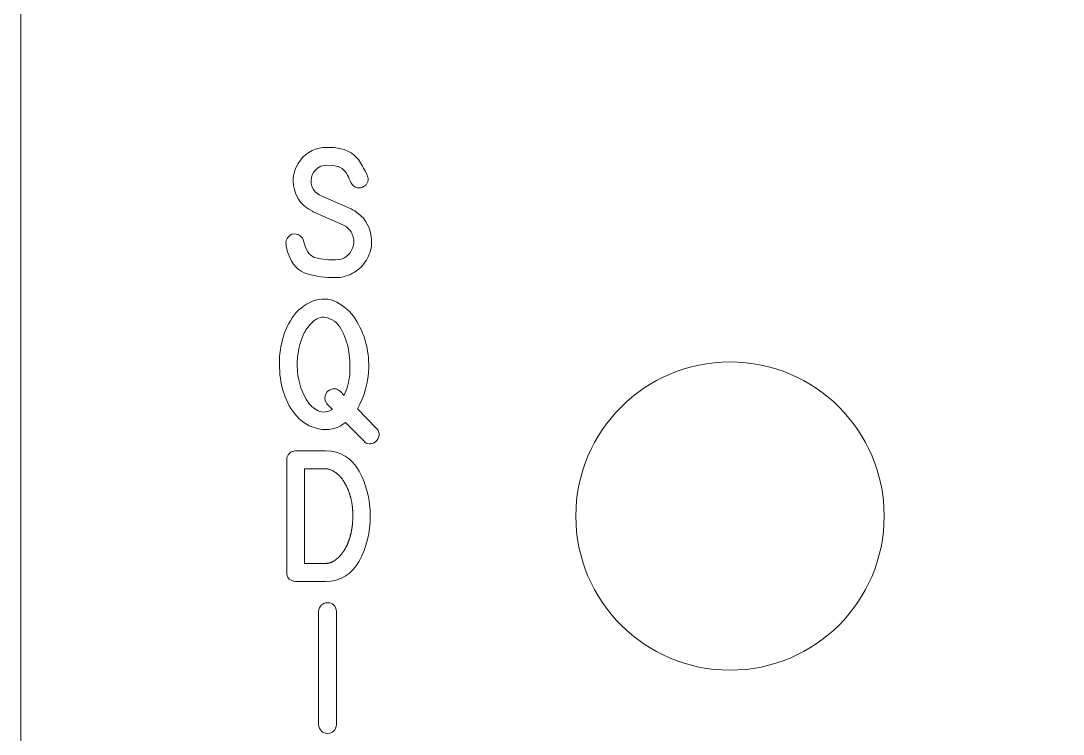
# Model space of a CAD drawing. Header units: millimetres. Extents: x -74 to 72, y -92 to 107.
# Drawn here: x -62.83 to -45.93, y 78.12 to 89.69 of the extents above; entities that cross this region are included whole.
import ezdxf

# ---------------------------------------------------------------- set-up
doc = ezdxf.new("R2010")
doc.units = ezdxf.units.MM
doc.header["$MEASUREMENT"] = 0
doc.layers.add('Cut', color=7, linetype='Continuous')
doc.layers.add('Engrave', color=7, linetype='Continuous')

msp = doc.modelspace()

# ---------------------------------------------------------------- linework, layer by layer
at = {"layer": 'Cut', "color": 250, "lineweight": 9}
msp.add_ellipse((-51.3302, 81.66), major_axis=(0, 2.5), ratio=1, dxfattribs=at)
msp.add_open_spline([(61.6948, 105.5689), (61.6946, 105.967), (61.5362, 106.3487), (61.2545, 106.63), (61.2545, 106.63), (60.9729, 106.9113), (60.5929, 107.0692), (60.1948, 107.0689), (60.1948, 107.0689), (60.1948, 107.0689), (-61.3302, 107.0689), (-61.3302, 107.0689), (-61.3302, 107.0689), (-61.7283, 107.0687), (-62.1099, 106.9103), (-62.3912, 106.6286), (-62.3912, 106.6286), (-62.6725, 106.347), (-62.8304, 105.967), (-62.8302, 105.5689), (-62.8302, 105.5689), (-62.8302, 105.5689), (-62.8302, 53.0189), (-62.8302, 53.0189), (-62.8302, 53.0189), (-62.8299, 52.6208), (-62.6716, 52.2392), (-62.3899, 51.9579), (-62.3899, 51.9579), (-62.1082, 51.6766), (-61.7283, 51.5187), (-61.3302, 51.5189), (-61.3302, 51.5189), (-61.3302, 51.5189), (60.1948, 51.5189), (60.1948, 51.5189), (60.1948, 51.5189), (60.5929, 51.5192), (60.9746, 51.6775), (61.2559, 51.9592), (61.2559, 51.9592), (61.5372, 52.2409), (61.6951, 52.6208), (61.6948, 53.0189), (61.6948, 53.0189), (61.6948, 53.0189), (61.6948, 105.5689), (61.6948, 105.5689)], degree=3, knots=[0, 0, 0, 0, 0.0769231, 0.0769231, 0.0769231, 0.0769231, 0.1538462, 0.1538462, 0.1538462, 0.1538462, 0.2307692, 0.2307692, 0.2307692, 0.2307692, 0.3076923, 0.3076923, 0.3076923, 0.3076923, 0.3846154, 0.3846154, 0.3846154, 0.3846154, 0.4615385, 0.4615385, 0.4615385, 0.4615385, 0.5384615, 0.5384615, 0.5384615, 0.5384615, 0.6153846, 0.6153846, 0.6153846, 0.6153846, 0.6923077, 0.6923077, 0.6923077, 0.6923077, 0.7692308, 0.7692308, 0.7692308, 0.7692308, 0.8461538, 0.8461538, 0.8461538, 0.8461538, 1, 1, 1, 1], dxfattribs=at)
at = {"layer": 'Engrave', "color": 240, "lineweight": 9}
for points, knots in [([(-57.4927, 86.6505), (-57.4927, 86.6505), (-57.4761, 86.6434), (-57.4761, 86.6434), (-57.4761, 86.6434), (-57.4761, 86.6434), (-57.4574, 86.6343), (-57.4574, 86.6343), (-57.4574, 86.6343), (-57.4574, 86.6343), (-57.4408, 86.6247), (-57.4408, 86.6247), (-57.4408, 86.6247), (-57.4363, 86.6212), (-57.4306, 86.618), (-57.425, 86.6149), (-57.425, 86.6149), (-57.419, 86.612), (-57.4133, 86.6085), (-57.4077, 86.6053), (-57.4077, 86.6053), (-57.2715, 86.5157), (-57.1868, 86.3916), (-57.1547, 86.2332), (-57.1547, 86.2332), (-57.1424, 86.1711), (-57.1396, 86.1072), (-57.1463, 86.042), (-57.1463, 86.042), (-57.1576, 85.9481), (-57.1904, 85.8617), (-57.2451, 85.782), (-57.2451, 85.782), (-57.2997, 85.7022), (-57.3685, 85.6409), (-57.4511, 85.5975), (-57.4511, 85.5975), (-57.54, 85.5506), (-57.632, 85.5273), (-57.7273, 85.5273), (-57.7273, 85.5273), (-57.8871, 85.5273), (-58.0395, 85.5477), (-58.1852, 85.5887), (-58.1852, 85.5887), (-58.3305, 85.6296), (-58.4342, 85.7393), (-58.496, 85.9178), (-58.496, 85.9178), (-58.5044, 85.9407), (-58.5104, 85.964), (-58.5147, 85.988), (-58.5147, 85.988), (-58.5189, 86.0123), (-58.5238, 86.0363), (-58.5291, 86.0607), (-58.5291, 86.0607), (-58.5394, 86.11), (-58.5274, 86.1538), (-58.4924, 86.1919), (-58.4924, 86.1919), (-58.4579, 86.2296), (-58.4145, 86.2441), (-58.363, 86.2353), (-58.363, 86.2353), (-58.3083, 86.224), (-58.2705, 86.1905), (-58.249, 86.134), (-58.249, 86.134), (-58.249, 86.134), (-58.2459, 86.1245), (-58.2459, 86.1245), (-58.2459, 86.1245), (-58.213, 85.9749), (-58.1552, 85.8857), (-58.073, 85.8568), (-58.073, 85.8568), (-57.9905, 85.8278), (-57.8762, 85.8148), (-57.7294, 85.8176), (-57.7294, 85.8176), (-57.5943, 85.8176), (-57.5015, 85.8811), (-57.4511, 86.0077), (-57.4511, 86.0077), (-57.4292, 86.0642), (-57.4257, 86.1231), (-57.4408, 86.1841), (-57.4408, 86.1841), (-57.456, 86.2448), (-57.486, 86.296), (-57.5308, 86.3365), (-57.5308, 86.3365), (-57.5509, 86.3538), (-57.577, 86.3697), (-57.6095, 86.3849), (-57.6095, 86.3849), (-57.6095, 86.3849), (-58.0878, 86.5947), (-58.0878, 86.5947), (-58.0878, 86.5947), (-58.0878, 86.5947), (-58.1033, 86.6032), (-58.1033, 86.6032), (-58.1033, 86.6032), (-58.26, 86.6858), (-58.357, 86.8032), (-58.3947, 86.9556), (-58.3947, 86.9556), (-58.4409, 87.132), (-58.4088, 87.29), (-58.2981, 87.4305), (-58.2981, 87.4305), (-58.1876, 87.5705), (-58.0423, 87.6407), (-57.8627, 87.6407), (-57.8627, 87.6407), (-57.8627, 87.6407), (-57.7488, 87.6375), (-57.7488, 87.6375), (-57.7488, 87.6375), (-57.7118, 87.6308), (-57.6758, 87.6241), (-57.6416, 87.6174), (-57.6416, 87.6174), (-57.607, 87.6111), (-57.5721, 87.5998), (-57.5371, 87.5839), (-57.5371, 87.5839), (-57.4504, 87.5433), (-57.3837, 87.4872), (-57.3375, 87.4163), (-57.3375, 87.4163), (-57.2913, 87.3454), (-57.2496, 87.2685), (-57.2126, 87.186), (-57.2126, 87.186), (-57.2091, 87.1782), (-57.2059, 87.1694), (-57.2031, 87.1592), (-57.2031, 87.1592), (-57.1957, 87.1253), (-57.1992, 87.0946), (-57.2137, 87.0671), (-57.2137, 87.0671), (-57.2218, 87.0498), (-57.2306, 87.0368), (-57.2394, 87.0279), (-57.2394, 87.0279), (-57.2482, 87.0188), (-57.2556, 87.0128), (-57.2609, 87.0092), (-57.2609, 87.0092), (-57.2969, 86.9838), (-57.3361, 86.9761), (-57.3788, 86.9867), (-57.3788, 86.9867), (-57.4218, 86.9962), (-57.4542, 87.0237), (-57.4772, 87.0692), (-57.4772, 87.0692), (-57.4952, 87.1091), (-57.5142, 87.15), (-57.5343, 87.1916), (-57.5343, 87.1916), (-57.5548, 87.2333), (-57.5834, 87.2678), (-57.6197, 87.2957), (-57.6197, 87.2957), (-57.6349, 87.3066), (-57.6497, 87.3147), (-57.6638, 87.3197), (-57.6638, 87.3197), (-57.6779, 87.325), (-57.6934, 87.3306), (-57.7107, 87.337), (-57.7107, 87.337), (-57.7107, 87.337), (-57.7777, 87.3483), (-57.7777, 87.3483), (-57.7777, 87.3483), (-57.7777, 87.3483), (-57.873, 87.3514), (-57.873, 87.3514), (-57.873, 87.3514), (-57.9654, 87.35), (-58.036, 87.3102), (-58.0846, 87.2315), (-58.0846, 87.2315), (-58.1178, 87.181), (-58.1301, 87.125), (-58.122, 87.0629), (-58.122, 87.0629), (-58.1125, 86.9867), (-58.0765, 86.9274), (-58.0144, 86.8851), (-58.0144, 86.8851), (-58.0116, 86.8833), (-58.0088, 86.8808), (-58.0053, 86.8784), (-58.0053, 86.8784), (-58.0017, 86.8763), (-57.9979, 86.8738), (-57.994, 86.8717), (-57.994, 86.8717), (-57.994, 86.8717), (-57.9823, 86.8667), (-57.9823, 86.8667), (-57.9823, 86.8667), (-57.9823, 86.8667), (-57.97, 86.8614), (-57.97, 86.8614), (-57.97, 86.8614), (-57.97, 86.8614), (-57.4927, 86.6505), (-57.4927, 86.6505)], [0, 0, 0, 0, 0.0181818, 0.0181818, 0.0181818, 0.0181818, 0.0363636, 0.0363636, 0.0363636, 0.0363636, 0.0545455, 0.0545455, 0.0545455, 0.0545455, 0.0727273, 0.0727273, 0.0727273, 0.0727273, 0.0909091, 0.0909091, 0.0909091, 0.0909091, 0.1090909, 0.1090909, 0.1090909, 0.1090909, 0.1272727, 0.1272727, 0.1272727, 0.1272727, 0.1454545, 0.1454545, 0.1454545, 0.1454545, 0.1636364, 0.1636364, 0.1636364, 0.1636364, 0.1818182, 0.1818182, 0.1818182, 0.1818182, 0.2, 0.2, 0.2, 0.2, 0.2181818, 0.2181818, 0.2181818, 0.2181818, 0.2363636, 0.2363636, 0.2363636, 0.2363636, 0.2545455, 0.2545455, 0.2545455, 0.2545455, 0.2727273, 0.2727273, 0.2727273, 0.2727273, 0.2909091, 0.2909091, 0.2909091, 0.2909091, 0.3090909, 0.3090909, 0.3090909, 0.3090909, 0.3272727, 0.3272727, 0.3272727, 0.3272727, 0.3454545, 0.3454545, 0.3454545, 0.3454545, 0.3636364, 0.3636364, 0.3636364, 0.3636364, 0.3818182, 0.3818182, 0.3818182, 0.3818182, 0.4, 0.4, 0.4, 0.4, 0.4181818, 0.4181818, 0.4181818, 0.4181818, 0.4363636, 0.4363636, 0.4363636, 0.4363636, 0.4545455, 0.4545455, 0.4545455, 0.4545455, 0.4727273, 0.4727273, 0.4727273, 0.4727273, 0.4909091, 0.4909091, 0.4909091, 0.4909091, 0.5090909, 0.5090909, 0.5090909, 0.5090909, 0.5272727, 0.5272727, 0.5272727, 0.5272727, 0.5454545, 0.5454545, 0.5454545, 0.5454545, 0.5636364, 0.5636364, 0.5636364, 0.5636364, 0.5818182, 0.5818182, 0.5818182, 0.5818182, 0.6, 0.6, 0.6, 0.6, 0.6181818, 0.6181818, 0.6181818, 0.6181818, 0.6363636, 0.6363636, 0.6363636, 0.6363636, 0.6545455, 0.6545455, 0.6545455, 0.6545455, 0.6727273, 0.6727273, 0.6727273, 0.6727273, 0.6909091, 0.6909091, 0.6909091, 0.6909091, 0.7090909, 0.7090909, 0.7090909, 0.7090909, 0.7272727, 0.7272727, 0.7272727, 0.7272727, 0.7454545, 0.7454545, 0.7454545, 0.7454545, 0.7636364, 0.7636364, 0.7636364, 0.7636364, 0.7818182, 0.7818182, 0.7818182, 0.7818182, 0.8, 0.8, 0.8, 0.8, 0.8181818, 0.8181818, 0.8181818, 0.8181818, 0.8363636, 0.8363636, 0.8363636, 0.8363636, 0.8545455, 0.8545455, 0.8545455, 0.8545455, 0.8727273, 0.8727273, 0.8727273, 0.8727273, 0.8909091, 0.8909091, 0.8909091, 0.8909091, 0.9090909, 0.9090909, 0.9090909, 0.9090909, 0.9272727, 0.9272727, 0.9272727, 0.9272727, 0.9454545, 0.9454545, 0.9454545, 0.9454545, 0.9636364, 0.9636364, 0.9636364, 0.9636364, 1, 1, 1, 1]), ([(-57.1894, 84.0728), (-57.1947, 83.8269), (-57.2561, 83.6018), (-57.3732, 83.3979), (-57.3732, 83.3979), (-57.3732, 83.3979), (-57.0632, 83.0829), (-57.0632, 83.0829), (-57.0632, 83.0829), (-57.03, 83.0505), (-57.0162, 83.0113), (-57.0212, 82.9661), (-57.0212, 82.9661), (-57.0265, 82.9206), (-57.0483, 82.8847), (-57.0868, 82.8586), (-57.0868, 82.8586), (-57.1538, 82.8145), (-57.2152, 82.8208), (-57.2709, 82.8783), (-57.2709, 82.8783), (-57.2709, 82.8783), (-57.5676, 83.1767), (-57.5676, 83.1767), (-57.5676, 83.1767), (-57.5704, 83.1746), (-57.5729, 83.1729), (-57.5754, 83.1711), (-57.5754, 83.1711), (-57.5778, 83.1693), (-57.58, 83.1679), (-57.5821, 83.1665), (-57.5821, 83.1665), (-57.6212, 83.1362), (-57.6629, 83.1129), (-57.707, 83.0963), (-57.707, 83.0963), (-57.7761, 83.0706), (-57.8445, 83.0596), (-57.9126, 83.0632), (-57.9126, 83.0632), (-57.9239, 83.0632), (-57.9359, 83.0642), (-57.949, 83.0663), (-57.949, 83.0663), (-58.0999, 83.0868), (-58.2238, 83.1457), (-58.3211, 83.2424), (-58.3211, 83.2424), (-58.4181, 83.3394), (-58.4929, 83.4565), (-58.5451, 83.5944), (-58.5451, 83.5944), (-58.5928, 83.7158), (-58.622, 83.8544), (-58.633, 84.0103), (-58.633, 84.0103), (-58.6443, 84.1663), (-58.6333, 84.319), (-58.6005, 84.4682), (-58.6005, 84.4682), (-58.5677, 84.6174), (-58.5109, 84.7533), (-58.4301, 84.876), (-58.4301, 84.876), (-58.349, 84.9984), (-58.2393, 85.0877), (-58.1006, 85.1434), (-58.1006, 85.1434), (-57.9645, 85.1981), (-57.8336, 85.1928), (-57.7087, 85.1279), (-57.7087, 85.1279), (-57.5835, 85.0633), (-57.4829, 84.9734), (-57.4075, 84.8584), (-57.4075, 84.8584), (-57.3316, 84.742), (-57.2759, 84.6164), (-57.2399, 84.4816), (-57.2399, 84.4816), (-57.2039, 84.3469), (-57.1873, 84.2107), (-57.1894, 84.0728)], [0, 0, 0, 0, 0.0454545, 0.0454545, 0.0454545, 0.0454545, 0.0909091, 0.0909091, 0.0909091, 0.0909091, 0.1363636, 0.1363636, 0.1363636, 0.1363636, 0.1818182, 0.1818182, 0.1818182, 0.1818182, 0.2272727, 0.2272727, 0.2272727, 0.2272727, 0.2727273, 0.2727273, 0.2727273, 0.2727273, 0.3181818, 0.3181818, 0.3181818, 0.3181818, 0.3636364, 0.3636364, 0.3636364, 0.3636364, 0.4090909, 0.4090909, 0.4090909, 0.4090909, 0.4545455, 0.4545455, 0.4545455, 0.4545455, 0.5, 0.5, 0.5, 0.5, 0.5454545, 0.5454545, 0.5454545, 0.5454545, 0.5909091, 0.5909091, 0.5909091, 0.5909091, 0.6363636, 0.6363636, 0.6363636, 0.6363636, 0.6818182, 0.6818182, 0.6818182, 0.6818182, 0.7272727, 0.7272727, 0.7272727, 0.7272727, 0.7727273, 0.7727273, 0.7727273, 0.7727273, 0.8181818, 0.8181818, 0.8181818, 0.8181818, 0.8636364, 0.8636364, 0.8636364, 0.8636364, 0.9090909, 0.9090909, 0.9090909, 0.9090909, 1, 1, 1, 1]), ([(-57.8569, 83.4713), (-57.865, 83.4798), (-57.8713, 83.4872), (-57.8756, 83.4942), (-57.8756, 83.4942), (-57.9098, 83.5457), (-57.9112, 83.598), (-57.8798, 83.6502), (-57.8798, 83.6502), (-57.8632, 83.677), (-57.8424, 83.6964), (-57.8177, 83.708), (-57.8177, 83.708), (-57.7549, 83.7369), (-57.6988, 83.7274), (-57.6491, 83.6791), (-57.6491, 83.6791), (-57.6491, 83.6791), (-57.587, 83.6149), (-57.587, 83.6149), (-57.587, 83.6149), (-57.5376, 83.7246), (-57.508, 83.84), (-57.4981, 83.9606), (-57.4981, 83.9606), (-57.4886, 84.0816), (-57.4925, 84.2012), (-57.5098, 84.319), (-57.5098, 84.319), (-57.5256, 84.4217), (-57.5599, 84.5314), (-57.6131, 84.6481), (-57.6131, 84.6481), (-57.666, 84.7649), (-57.7479, 84.8404), (-57.859, 84.875), (-57.859, 84.875), (-57.9415, 84.8997), (-58.017, 84.8813), (-58.0848, 84.8199), (-58.0848, 84.8199), (-58.1525, 84.7589), (-58.2029, 84.6954), (-58.235, 84.6298), (-58.235, 84.6298), (-58.3151, 84.4714), (-58.3525, 84.2911), (-58.3479, 84.089), (-58.3479, 84.089), (-58.343, 83.8865), (-58.2954, 83.7091), (-58.2051, 83.556), (-58.2051, 83.556), (-58.1638, 83.4844), (-58.1073, 83.4265), (-58.0361, 83.3824), (-58.0361, 83.3824), (-57.9648, 83.3383), (-57.8869, 83.3358), (-57.8022, 83.3754), (-57.8022, 83.3754), (-57.7951, 83.3792), (-57.787, 83.3838), (-57.7772, 83.3888), (-57.7772, 83.3888), (-57.7772, 83.3888), (-57.8569, 83.4713), (-57.8569, 83.4713)], [0, 0, 0, 0, 0.0555556, 0.0555556, 0.0555556, 0.0555556, 0.1111111, 0.1111111, 0.1111111, 0.1111111, 0.1666667, 0.1666667, 0.1666667, 0.1666667, 0.2222222, 0.2222222, 0.2222222, 0.2222222, 0.2777778, 0.2777778, 0.2777778, 0.2777778, 0.3333333, 0.3333333, 0.3333333, 0.3333333, 0.3888889, 0.3888889, 0.3888889, 0.3888889, 0.4444444, 0.4444444, 0.4444444, 0.4444444, 0.5, 0.5, 0.5, 0.5, 0.5555556, 0.5555556, 0.5555556, 0.5555556, 0.6111111, 0.6111111, 0.6111111, 0.6111111, 0.6666667, 0.6666667, 0.6666667, 0.6666667, 0.7222222, 0.7222222, 0.7222222, 0.7222222, 0.7777778, 0.7777778, 0.7777778, 0.7777778, 0.8333333, 0.8333333, 0.8333333, 0.8333333, 0.8888889, 0.8888889, 0.8888889, 0.8888889, 1, 1, 1, 1]), ([(-58.3748, 82.7167), (-58.3748, 82.7167), (-57.8879, 82.7167), (-57.8879, 82.7167), (-57.8879, 82.7167), (-57.6459, 82.7167), (-57.465, 82.6066), (-57.3443, 82.3862), (-57.3443, 82.3862), (-57.2237, 82.1657), (-57.1634, 81.923), (-57.1634, 81.6584), (-57.1634, 81.6584), (-57.1634, 81.3938), (-57.224, 81.1515), (-57.3447, 80.931), (-57.3447, 80.931), (-57.4657, 80.7105), (-57.6467, 80.6001), (-57.8879, 80.6001), (-57.8879, 80.6001), (-57.8879, 80.6001), (-58.3748, 80.6001), (-58.3748, 80.6001), (-58.3748, 80.6001), (-58.3748, 80.6001), (-58.3726, 80.6001), (-58.3726, 80.6001), (-58.3726, 80.6001), (-58.3726, 80.6001), (-58.3748, 80.6001), (-58.3748, 80.6001), (-58.3748, 80.6001), (-58.3973, 80.6036), (-58.4097, 80.6057), (-58.4118, 80.6064), (-58.4118, 80.6064), (-58.4834, 80.6234), (-58.519, 80.6703), (-58.5183, 80.7469), (-58.5183, 80.7469), (-58.5183, 80.7469), (-58.5194, 80.7469), (-58.5194, 80.7469), (-58.5194, 80.7469), (-58.5194, 80.7469), (-58.5183, 82.5721), (-58.5183, 82.5721), (-58.5183, 82.5721), (-58.519, 82.5742), (-58.5194, 82.577), (-58.5194, 82.5802), (-58.5194, 82.5802), (-58.5173, 82.6183), (-58.5025, 82.6504), (-58.4746, 82.6768), (-58.4746, 82.6768), (-58.4464, 82.7033), (-58.4129, 82.7167), (-58.3737, 82.7167), (-58.3737, 82.7167), (-58.3737, 82.7167), (-58.3748, 82.7167), (-58.3748, 82.7167)], [0, 0, 0, 0, 0.0588235, 0.0588235, 0.0588235, 0.0588235, 0.1176471, 0.1176471, 0.1176471, 0.1176471, 0.1764706, 0.1764706, 0.1764706, 0.1764706, 0.2352941, 0.2352941, 0.2352941, 0.2352941, 0.2941176, 0.2941176, 0.2941176, 0.2941176, 0.3529412, 0.3529412, 0.3529412, 0.3529412, 0.4117647, 0.4117647, 0.4117647, 0.4117647, 0.4705882, 0.4705882, 0.4705882, 0.4705882, 0.5294118, 0.5294118, 0.5294118, 0.5294118, 0.5882353, 0.5882353, 0.5882353, 0.5882353, 0.6470588, 0.6470588, 0.6470588, 0.6470588, 0.7058824, 0.7058824, 0.7058824, 0.7058824, 0.7647059, 0.7647059, 0.7647059, 0.7647059, 0.8235294, 0.8235294, 0.8235294, 0.8235294, 0.8823529, 0.8823529, 0.8823529, 0.8823529, 1, 1, 1, 1]), ([(-57.8879, 80.8915), (-57.8865, 80.8915), (-57.8851, 80.8915), (-57.8837, 80.8915), (-57.8837, 80.8915), (-57.8823, 80.8915), (-57.8805, 80.8915), (-57.8788, 80.8915), (-57.8788, 80.8915), (-57.8774, 80.8915), (-57.876, 80.8918), (-57.8749, 80.8922), (-57.8749, 80.8922), (-57.8738, 80.8925), (-57.8724, 80.8925), (-57.8703, 80.8925), (-57.8703, 80.8925), (-57.8689, 80.8925), (-57.8675, 80.8929), (-57.8657, 80.8932), (-57.8657, 80.8932), (-57.864, 80.8936), (-57.8622, 80.8936), (-57.8601, 80.8936), (-57.8601, 80.8936), (-57.8587, 80.8936), (-57.8573, 80.894), (-57.8558, 80.894), (-57.8558, 80.894), (-57.8544, 80.8943), (-57.8527, 80.8947), (-57.8506, 80.8947), (-57.8506, 80.8947), (-57.8495, 80.8947), (-57.8481, 80.8947), (-57.8467, 80.895), (-57.8467, 80.895), (-57.8453, 80.8954), (-57.8435, 80.8957), (-57.8414, 80.8957), (-57.8414, 80.8957), (-57.8386, 80.8971), (-57.8357, 80.8978), (-57.8333, 80.8978), (-57.8333, 80.8978), (-57.8319, 80.8978), (-57.8304, 80.8982), (-57.829, 80.8992), (-57.829, 80.8992), (-57.8276, 80.9003), (-57.8259, 80.9014), (-57.8237, 80.9017), (-57.8237, 80.9017), (-57.8223, 80.9017), (-57.8209, 80.9021), (-57.8192, 80.9024), (-57.8192, 80.9024), (-57.8174, 80.9028), (-57.8156, 80.9031), (-57.8135, 80.9038), (-57.8135, 80.9038), (-57.8121, 80.9038), (-57.8107, 80.9042), (-57.8093, 80.9049), (-57.8093, 80.9049), (-57.8079, 80.9056), (-57.8065, 80.9063), (-57.8043, 80.907), (-57.8043, 80.907), (-57.8001, 80.9084), (-57.7969, 80.9098), (-57.7948, 80.9112), (-57.7948, 80.9112), (-57.7825, 80.9155), (-57.7789, 80.9165), (-57.7846, 80.9155), (-57.7846, 80.9155), (-57.7832, 80.9155), (-57.7818, 80.9158), (-57.7804, 80.9169), (-57.7804, 80.9169), (-57.7789, 80.9179), (-57.7772, 80.9186), (-57.7754, 80.9194), (-57.7754, 80.9194), (-57.7691, 80.9236), (-57.7662, 80.9254), (-57.7669, 80.9246), (-57.7669, 80.9246), (-57.7602, 80.9282), (-57.7567, 80.9299), (-57.7567, 80.9299), (-57.7567, 80.9299), (-57.7553, 80.9306), (-57.7539, 80.9313), (-57.7525, 80.9324), (-57.7525, 80.9324), (-57.7511, 80.9335), (-57.7493, 80.9345), (-57.7472, 80.9359), (-57.7472, 80.9359), (-57.7412, 80.9402), (-57.738, 80.9423), (-57.738, 80.9423), (-57.738, 80.9423), (-57.7366, 80.943), (-57.7352, 80.9437), (-57.7334, 80.9448), (-57.7334, 80.9448), (-57.7317, 80.9458), (-57.7299, 80.9469), (-57.7278, 80.9483), (-57.7278, 80.9483), (-57.7264, 80.949), (-57.725, 80.95), (-57.7236, 80.9515), (-57.7236, 80.9515), (-57.7221, 80.9529), (-57.7204, 80.9543), (-57.7183, 80.9557), (-57.7183, 80.9557), (-57.7172, 80.9564), (-57.7158, 80.9571), (-57.7144, 80.9582), (-57.7144, 80.9582), (-57.713, 80.9592), (-57.7112, 80.9606), (-57.7091, 80.9617), (-57.7091, 80.9617), (-57.7077, 80.9631), (-57.7042, 80.9659), (-57.6989, 80.9702), (-57.6989, 80.9702), (-57.6932, 80.9758), (-57.6904, 80.9783), (-57.6904, 80.9783), (-57.6904, 80.9783), (-57.689, 80.9797), (-57.6879, 80.9811), (-57.6865, 80.9825), (-57.6865, 80.9825), (-57.6851, 80.9839), (-57.6833, 80.9857), (-57.6812, 80.9878), (-57.6812, 80.9878), (-57.6798, 80.9892), (-57.6784, 80.9903), (-57.677, 80.9917), (-57.677, 80.9917), (-57.6756, 80.9931), (-57.6742, 80.9948), (-57.6721, 80.997), (-57.6721, 80.997), (-57.6699, 80.9984), (-57.6668, 81.0012), (-57.6625, 81.0051), (-57.6625, 81.0051), (-57.6611, 81.0065), (-57.6597, 81.0079), (-57.6586, 81.0093), (-57.6586, 81.0093), (-57.6572, 81.0107), (-57.6555, 81.0125), (-57.6534, 81.0146), (-57.6534, 81.0146), (-57.6519, 81.016), (-57.6505, 81.0174), (-57.6491, 81.0192), (-57.6491, 81.0192), (-57.6477, 81.021), (-57.6459, 81.0227), (-57.6442, 81.0248), (-57.6442, 81.0248), (-57.6357, 81.0358), (-57.6329, 81.0393), (-57.6357, 81.0351), (-57.6357, 81.0351), (-57.6308, 81.04), (-57.628, 81.0439), (-57.6265, 81.0467), (-57.6265, 81.0467), (-57.6202, 81.0548), (-57.6174, 81.0587), (-57.6181, 81.058), (-57.6181, 81.058), (-57.6167, 81.0601), (-57.6153, 81.0619), (-57.6142, 81.0636), (-57.6142, 81.0636), (-57.6128, 81.0654), (-57.611, 81.0672), (-57.6089, 81.0693), (-57.6089, 81.0693), (-57.6075, 81.0714), (-57.6064, 81.0735), (-57.6054, 81.0756), (-57.6054, 81.0756), (-57.6043, 81.0777), (-57.6026, 81.0795), (-57.6008, 81.0816), (-57.6008, 81.0816), (-57.6001, 81.0837), (-57.5987, 81.0859), (-57.5969, 81.0883), (-57.5969, 81.0883), (-57.5952, 81.0908), (-57.5937, 81.0929), (-57.5923, 81.095), (-57.5923, 81.095), (-57.5881, 81.1007), (-57.5856, 81.1049), (-57.5842, 81.1077), (-57.5842, 81.1077), (-57.5828, 81.1095), (-57.5814, 81.112), (-57.5803, 81.1144), (-57.5803, 81.1144), (-57.5793, 81.1166), (-57.5779, 81.119), (-57.5757, 81.1211), (-57.5757, 81.1211), (-57.5743, 81.1229), (-57.5733, 81.1254), (-57.5722, 81.1278), (-57.5722, 81.1278), (-57.5712, 81.13), (-57.5698, 81.1324), (-57.5676, 81.1345), (-57.5676, 81.1345), (-57.5662, 81.1377), (-57.5641, 81.1423), (-57.5613, 81.1479), (-57.5613, 81.1479), (-57.5599, 81.1501), (-57.5588, 81.1522), (-57.5578, 81.155), (-57.5578, 81.155), (-57.5567, 81.1578), (-57.5553, 81.1606), (-57.5532, 81.1635), (-57.5532, 81.1635), (-57.5518, 81.1656), (-57.5503, 81.1677), (-57.5493, 81.1702), (-57.5493, 81.1702), (-57.5486, 81.1726), (-57.5468, 81.1751), (-57.5447, 81.1779), (-57.5447, 81.1779), (-57.544, 81.18), (-57.5433, 81.1822), (-57.5422, 81.185), (-57.5422, 81.185), (-57.5412, 81.1878), (-57.5401, 81.1906), (-57.5387, 81.1935), (-57.5387, 81.1935), (-57.5366, 81.1966), (-57.5341, 81.2019), (-57.5313, 81.209), (-57.5313, 81.209), (-57.5246, 81.2259), (-57.5221, 81.2316), (-57.5242, 81.2252), (-57.5242, 81.2252), (-57.5235, 81.2273), (-57.5225, 81.2301), (-57.5214, 81.233), (-57.5214, 81.233), (-57.5204, 81.2361), (-57.5193, 81.2393), (-57.5179, 81.2418), (-57.5179, 81.2418), (-57.5172, 81.2446), (-57.5165, 81.2474), (-57.5154, 81.2502), (-57.5154, 81.2502), (-57.5144, 81.2531), (-57.513, 81.2559), (-57.5119, 81.2594), (-57.5119, 81.2594), (-57.5098, 81.2658), (-57.508, 81.2711), (-57.5066, 81.276), (-57.5066, 81.276), (-57.5059, 81.2788), (-57.5052, 81.2816), (-57.5041, 81.2845), (-57.5041, 81.2845), (-57.5031, 81.2869), (-57.5017, 81.2901), (-57.5003, 81.2936), (-57.5003, 81.2936), (-57.5031, 81.2866), (-57.5013, 81.2926), (-57.4953, 81.3113), (-57.4953, 81.3113), (-57.4939, 81.3145), (-57.4918, 81.3204), (-57.489, 81.3286), (-57.489, 81.3286), (-57.489, 81.3314), (-57.4886, 81.3346), (-57.4876, 81.3374), (-57.4876, 81.3374), (-57.4865, 81.3406), (-57.4854, 81.3437), (-57.4847, 81.3473), (-57.4847, 81.3473), (-57.484, 81.3501), (-57.4833, 81.3529), (-57.4826, 81.3561), (-57.4826, 81.3561), (-57.4823, 81.3593), (-57.4812, 81.3624), (-57.4798, 81.366), (-57.4798, 81.366), (-57.4798, 81.3681), (-57.4791, 81.3705), (-57.478, 81.3737), (-57.478, 81.3737), (-57.477, 81.3769), (-57.4763, 81.3801), (-57.4756, 81.3836), (-57.4756, 81.3836), (-57.4749, 81.3882), (-57.4738, 81.3949), (-57.4724, 81.403), (-57.4724, 81.403), (-57.4724, 81.4058), (-57.472, 81.4086), (-57.471, 81.4118), (-57.471, 81.4118), (-57.4699, 81.415), (-57.4689, 81.4182), (-57.4685, 81.4217), (-57.4685, 81.4217), (-57.4685, 81.4245), (-57.4682, 81.4273), (-57.4674, 81.4305), (-57.4674, 81.4305), (-57.4667, 81.4337), (-57.466, 81.4369), (-57.4653, 81.4404), (-57.4653, 81.4404), (-57.4646, 81.4453), (-57.4636, 81.4517), (-57.4622, 81.4601), (-57.4622, 81.4601), (-57.4622, 81.4626), (-57.4615, 81.4658), (-57.4604, 81.4693), (-57.4604, 81.4693), (-57.4597, 81.4728), (-57.4586, 81.476), (-57.4579, 81.4795), (-57.4579, 81.4795), (-57.4579, 81.4845), (-57.4572, 81.4908), (-57.4558, 81.4993), (-57.4558, 81.4993), (-57.4558, 81.5021), (-57.4558, 81.5049), (-57.4555, 81.5081), (-57.4555, 81.5081), (-57.4551, 81.5113), (-57.4544, 81.5148), (-57.4537, 81.5187), (-57.4537, 81.5187), (-57.4526, 81.5272), (-57.4519, 81.5335), (-57.4519, 81.5385), (-57.4519, 81.5385), (-57.4512, 81.5434), (-57.4509, 81.5497), (-57.4509, 81.5582), (-57.4509, 81.5582), (-57.4502, 81.5632), (-57.4498, 81.5699), (-57.4498, 81.5787), (-57.4498, 81.5787), (-57.4491, 81.5836), (-57.4488, 81.5903), (-57.4488, 81.5984), (-57.4488, 81.5984), (-57.4488, 81.602), (-57.4484, 81.6051), (-57.448, 81.6083), (-57.448, 81.6083), (-57.4477, 81.6115), (-57.4473, 81.615), (-57.4466, 81.6192), (-57.4466, 81.6192), (-57.4466, 81.6221), (-57.4463, 81.6249), (-57.4459, 81.6281), (-57.4459, 81.6281), (-57.4459, 81.6309), (-57.4456, 81.6348), (-57.4456, 81.6386), (-57.4456, 81.6386), (-57.4456, 81.6415), (-57.4456, 81.6446), (-57.4456, 81.6482), (-57.4456, 81.6482), (-57.4456, 81.6513), (-57.4456, 81.6549), (-57.4456, 81.6584), (-57.4456, 81.6584), (-57.4456, 81.6619), (-57.4456, 81.6651), (-57.4456, 81.6683), (-57.4456, 81.6683), (-57.4456, 81.6715), (-57.4456, 81.6746), (-57.4456, 81.6782), (-57.4456, 81.6782), (-57.4456, 81.6813), (-57.4459, 81.6849), (-57.4459, 81.6877), (-57.4459, 81.6877), (-57.4463, 81.6909), (-57.4466, 81.6947), (-57.4466, 81.6986), (-57.4466, 81.6986), (-57.4466, 81.7014), (-57.4466, 81.7046), (-57.4466, 81.7081), (-57.4466, 81.7081), (-57.4466, 81.7113), (-57.4466, 81.7148), (-57.4466, 81.7184), (-57.4466, 81.7184), (-57.4466, 81.7226), (-57.4473, 81.7293), (-57.4488, 81.7392), (-57.4488, 81.7392), (-57.4488, 81.7473), (-57.4491, 81.7536), (-57.4498, 81.7575), (-57.4498, 81.7575), (-57.4498, 81.7625), (-57.4505, 81.7695), (-57.4519, 81.7794), (-57.4519, 81.7794), (-57.4519, 81.7875), (-57.4523, 81.7939), (-57.453, 81.7981), (-57.453, 81.7981), (-57.453, 81.8027), (-57.4533, 81.8094), (-57.4548, 81.8175), (-57.4548, 81.8175), (-57.4555, 81.8203), (-57.4562, 81.8235), (-57.4565, 81.827), (-57.4565, 81.827), (-57.4569, 81.8302), (-57.4569, 81.8337), (-57.4569, 81.8373), (-57.4569, 81.8373), (-57.4583, 81.8454), (-57.4597, 81.8521), (-57.4611, 81.857), (-57.4611, 81.857), (-57.4618, 81.8595), (-57.4625, 81.8627), (-57.4632, 81.8655), (-57.4632, 81.8655), (-57.4639, 81.8686), (-57.4643, 81.8718), (-57.4643, 81.8754), (-57.4643, 81.8754), (-57.465, 81.8803), (-57.466, 81.8866), (-57.4674, 81.8951), (-57.4674, 81.8951), (-57.4682, 81.9), (-57.4689, 81.9064), (-57.4703, 81.9149), (-57.4703, 81.9149), (-57.4731, 81.923), (-57.4749, 81.9293), (-57.4756, 81.9332), (-57.4756, 81.9332), (-57.477, 81.9417), (-57.478, 81.9473), (-57.4787, 81.9508), (-57.4787, 81.9508), (-57.4801, 81.9537), (-57.4812, 81.9565), (-57.4819, 81.9597), (-57.4819, 81.9597), (-57.4826, 81.9628), (-57.483, 81.966), (-57.4837, 81.9695), (-57.4837, 81.9695), (-57.4844, 81.9724), (-57.4854, 81.9752), (-57.4869, 81.9784), (-57.4869, 81.9784), (-57.4883, 81.9815), (-57.489, 81.9847), (-57.489, 81.9882), (-57.489, 81.9882), (-57.4953, 82.0066), (-57.4971, 82.0126), (-57.4943, 82.0055), (-57.4943, 82.0055), (-57.4957, 82.0105), (-57.4971, 82.0165), (-57.4992, 82.0232), (-57.4992, 82.0232), (-57.5006, 82.0253), (-57.502, 82.0277), (-57.5031, 82.0309), (-57.5031, 82.0309), (-57.5041, 82.0341), (-57.5048, 82.0369), (-57.5055, 82.0397), (-57.5055, 82.0397), (-57.5063, 82.0419), (-57.5084, 82.0479), (-57.5119, 82.0574), (-57.5119, 82.0574), (-57.5144, 82.0641), (-57.5165, 82.0697), (-57.5179, 82.074), (-57.5179, 82.074), (-57.5193, 82.0761), (-57.5204, 82.0785), (-57.5214, 82.0817), (-57.5214, 82.0817), (-57.5225, 82.0849), (-57.5235, 82.0877), (-57.5242, 82.0905), (-57.5242, 82.0905), (-57.5257, 82.0923), (-57.5271, 82.0948), (-57.5281, 82.0976), (-57.5281, 82.0976), (-57.5295, 82.1004), (-57.5306, 82.1032), (-57.5313, 82.1061), (-57.5313, 82.1061), (-57.5341, 82.1128), (-57.5366, 82.1181), (-57.5387, 82.1216), (-57.5387, 82.1216), (-57.5415, 82.1283), (-57.5433, 82.1332), (-57.5447, 82.136), (-57.5447, 82.136), (-57.5475, 82.1427), (-57.55, 82.148), (-57.5521, 82.1512), (-57.5521, 82.1512), (-57.5535, 82.1533), (-57.5549, 82.1558), (-57.556, 82.1583), (-57.556, 82.1583), (-57.5574, 82.1604), (-57.5585, 82.1629), (-57.5592, 82.165), (-57.5592, 82.165), (-57.5634, 82.1717), (-57.5662, 82.1766), (-57.5676, 82.1794), (-57.5676, 82.1794), (-57.5736, 82.189), (-57.5765, 82.1935), (-57.5757, 82.1928), (-57.5757, 82.1928), (-57.5779, 82.195), (-57.5793, 82.1971), (-57.5803, 82.1995), (-57.5803, 82.1995), (-57.5814, 82.202), (-57.5828, 82.2041), (-57.5842, 82.2062), (-57.5842, 82.2062), (-57.5856, 82.2091), (-57.5881, 82.2129), (-57.5923, 82.2186), (-57.5923, 82.2186), (-57.5937, 82.2207), (-57.5952, 82.2228), (-57.5966, 82.2246), (-57.5966, 82.2246), (-57.598, 82.2267), (-57.599, 82.2288), (-57.5997, 82.2309), (-57.5997, 82.2309), (-57.6029, 82.2373), (-57.6089, 82.2451), (-57.617, 82.2546), (-57.617, 82.2546), (-57.6184, 82.256), (-57.6241, 82.2637), (-57.6336, 82.2775), (-57.6336, 82.2775), (-57.6421, 82.287), (-57.6481, 82.2941), (-57.6523, 82.2983), (-57.6523, 82.2983), (-57.6565, 82.3029), (-57.6625, 82.3096), (-57.671, 82.3177), (-57.671, 82.3177), (-57.6763, 82.3241), (-57.6823, 82.3297), (-57.6886, 82.3354), (-57.6886, 82.3354), (-57.6932, 82.3389), (-57.6999, 82.3438), (-57.708, 82.3509), (-57.708, 82.3509), (-57.7151, 82.3565), (-57.7214, 82.3615), (-57.7278, 82.3664), (-57.7278, 82.3664), (-57.7437, 82.3766), (-57.75, 82.3812), (-57.7472, 82.3798), (-57.7472, 82.3798), (-57.7613, 82.3879), (-57.7673, 82.3918), (-57.7659, 82.3911), (-57.7659, 82.3911), (-57.7659, 82.3911), (-57.7722, 82.3943), (-57.7846, 82.4006), (-57.7846, 82.4006), (-57.7874, 82.4017), (-57.7938, 82.4041), (-57.8043, 82.4077), (-57.8043, 82.4077), (-57.8132, 82.4112), (-57.8199, 82.4137), (-57.8237, 82.4151), (-57.8237, 82.4151), (-57.8273, 82.4154), (-57.8304, 82.4165), (-57.8333, 82.4176), (-57.8333, 82.4176), (-57.8357, 82.4186), (-57.8386, 82.4197), (-57.8414, 82.4211), (-57.8414, 82.4211), (-57.8537, 82.4232), (-57.8601, 82.4243), (-57.8601, 82.4243), (-57.8601, 82.4243), (-57.8643, 82.425), (-57.8703, 82.4253), (-57.8788, 82.4253), (-57.8788, 82.4253), (-57.8805, 82.4253), (-57.8823, 82.4253), (-57.8837, 82.4253), (-57.8837, 82.4253), (-57.8851, 82.4253), (-57.8865, 82.4253), (-57.8879, 82.4253), (-57.8879, 82.4253), (-57.8879, 82.4253), (-58.2291, 82.4253), (-58.2291, 82.4253), (-58.2291, 82.4253), (-58.2291, 82.4253), (-58.2291, 80.8915), (-58.2291, 80.8915), (-58.2291, 80.8915), (-58.2291, 80.8915), (-58.2291, 80.8915), (-58.2291, 80.8915), (-58.2291, 80.8915), (-58.2291, 80.8915), (-57.8879, 80.8915), (-57.8879, 80.8915)], [0, 0, 0, 0, 0.005848, 0.005848, 0.005848, 0.005848, 0.0116959, 0.0116959, 0.0116959, 0.0116959, 0.0175439, 0.0175439, 0.0175439, 0.0175439, 0.0233918, 0.0233918, 0.0233918, 0.0233918, 0.0292398, 0.0292398, 0.0292398, 0.0292398, 0.0350877, 0.0350877, 0.0350877, 0.0350877, 0.0409357, 0.0409357, 0.0409357, 0.0409357, 0.0467836, 0.0467836, 0.0467836, 0.0467836, 0.0526316, 0.0526316, 0.0526316, 0.0526316, 0.0584795, 0.0584795, 0.0584795, 0.0584795, 0.0643275, 0.0643275, 0.0643275, 0.0643275, 0.0701754, 0.0701754, 0.0701754, 0.0701754, 0.0760234, 0.0760234, 0.0760234, 0.0760234, 0.0818713, 0.0818713, 0.0818713, 0.0818713, 0.0877193, 0.0877193, 0.0877193, 0.0877193, 0.0935673, 0.0935673, 0.0935673, 0.0935673, 0.0994152, 0.0994152, 0.0994152, 0.0994152, 0.1052632, 0.1052632, 0.1052632, 0.1052632, 0.1111111, 0.1111111, 0.1111111, 0.1111111, 0.1169591, 0.1169591, 0.1169591, 0.1169591, 0.122807, 0.122807, 0.122807, 0.122807, 0.128655, 0.128655, 0.128655, 0.128655, 0.1345029, 0.1345029, 0.1345029, 0.1345029, 0.1403509, 0.1403509, 0.1403509, 0.1403509, 0.1461988, 0.1461988, 0.1461988, 0.1461988, 0.1520468, 0.1520468, 0.1520468, 0.1520468, 0.1578947, 0.1578947, 0.1578947, 0.1578947, 0.1637427, 0.1637427, 0.1637427, 0.1637427, 0.1695906, 0.1695906, 0.1695906, 0.1695906, 0.1754386, 0.1754386, 0.1754386, 0.1754386, 0.1812865, 0.1812865, 0.1812865, 0.1812865, 0.1871345, 0.1871345, 0.1871345, 0.1871345, 0.1929825, 0.1929825, 0.1929825, 0.1929825, 0.1988304, 0.1988304, 0.1988304, 0.1988304, 0.2046784, 0.2046784, 0.2046784, 0.2046784, 0.2105263, 0.2105263, 0.2105263, 0.2105263, 0.2163743, 0.2163743, 0.2163743, 0.2163743, 0.2222222, 0.2222222, 0.2222222, 0.2222222, 0.2280702, 0.2280702, 0.2280702, 0.2280702, 0.2339181, 0.2339181, 0.2339181, 0.2339181, 0.2397661, 0.2397661, 0.2397661, 0.2397661, 0.245614, 0.245614, 0.245614, 0.245614, 0.251462, 0.251462, 0.251462, 0.251462, 0.2573099, 0.2573099, 0.2573099, 0.2573099, 0.2631579, 0.2631579, 0.2631579, 0.2631579, 0.2690058, 0.2690058, 0.2690058, 0.2690058, 0.2748538, 0.2748538, 0.2748538, 0.2748538, 0.2807018, 0.2807018, 0.2807018, 0.2807018, 0.2865497, 0.2865497, 0.2865497, 0.2865497, 0.2923977, 0.2923977, 0.2923977, 0.2923977, 0.2982456, 0.2982456, 0.2982456, 0.2982456, 0.3040936, 0.3040936, 0.3040936, 0.3040936, 0.3099415, 0.3099415, 0.3099415, 0.3099415, 0.3157895, 0.3157895, 0.3157895, 0.3157895, 0.3216374, 0.3216374, 0.3216374, 0.3216374, 0.3274854, 0.3274854, 0.3274854, 0.3274854, 0.3333333, 0.3333333, 0.3333333, 0.3333333, 0.3391813, 0.3391813, 0.3391813, 0.3391813, 0.3450292, 0.3450292, 0.3450292, 0.3450292, 0.3508772, 0.3508772, 0.3508772, 0.3508772, 0.3567251, 0.3567251, 0.3567251, 0.3567251, 0.3625731, 0.3625731, 0.3625731, 0.3625731, 0.3684211, 0.3684211, 0.3684211, 0.3684211, 0.374269, 0.374269, 0.374269, 0.374269, 0.380117, 0.380117, 0.380117, 0.380117, 0.3859649, 0.3859649, 0.3859649, 0.3859649, 0.3918129, 0.3918129, 0.3918129, 0.3918129, 0.3976608, 0.3976608, 0.3976608, 0.3976608, 0.4035088, 0.4035088, 0.4035088, 0.4035088, 0.4093567, 0.4093567, 0.4093567, 0.4093567, 0.4152047, 0.4152047, 0.4152047, 0.4152047, 0.4210526, 0.4210526, 0.4210526, 0.4210526, 0.4269006, 0.4269006, 0.4269006, 0.4269006, 0.4327485, 0.4327485, 0.4327485, 0.4327485, 0.4385965, 0.4385965, 0.4385965, 0.4385965, 0.4444444, 0.4444444, 0.4444444, 0.4444444, 0.4502924, 0.4502924, 0.4502924, 0.4502924, 0.4561404, 0.4561404, 0.4561404, 0.4561404, 0.4619883, 0.4619883, 0.4619883, 0.4619883, 0.4678363, 0.4678363, 0.4678363, 0.4678363, 0.4736842, 0.4736842, 0.4736842, 0.4736842, 0.4795322, 0.4795322, 0.4795322, 0.4795322, 0.4853801, 0.4853801, 0.4853801, 0.4853801, 0.4912281, 0.4912281, 0.4912281, 0.4912281, 0.497076, 0.497076, 0.497076, 0.497076, 0.502924, 0.502924, 0.502924, 0.502924, 0.5087719, 0.5087719, 0.5087719, 0.5087719, 0.5146199, 0.5146199, 0.5146199, 0.5146199, 0.5204678, 0.5204678, 0.5204678, 0.5204678, 0.5263158, 0.5263158, 0.5263158, 0.5263158, 0.5321637, 0.5321637, 0.5321637, 0.5321637, 0.5380117, 0.5380117, 0.5380117, 0.5380117, 0.5438596, 0.5438596, 0.5438596, 0.5438596, 0.5497076, 0.5497076, 0.5497076, 0.5497076, 0.5555556, 0.5555556, 0.5555556, 0.5555556, 0.5614035, 0.5614035, 0.5614035, 0.5614035, 0.5672515, 0.5672515, 0.5672515, 0.5672515, 0.5730994, 0.5730994, 0.5730994, 0.5730994, 0.5789474, 0.5789474, 0.5789474, 0.5789474, 0.5847953, 0.5847953, 0.5847953, 0.5847953, 0.5906433, 0.5906433, 0.5906433, 0.5906433, 0.5964912, 0.5964912, 0.5964912, 0.5964912, 0.6023392, 0.6023392, 0.6023392, 0.6023392, 0.6081871, 0.6081871, 0.6081871, 0.6081871, 0.6140351, 0.6140351, 0.6140351, 0.6140351, 0.619883, 0.619883, 0.619883, 0.619883, 0.625731, 0.625731, 0.625731, 0.625731, 0.6315789, 0.6315789, 0.6315789, 0.6315789, 0.6374269, 0.6374269, 0.6374269, 0.6374269, 0.6432749, 0.6432749, 0.6432749, 0.6432749, 0.6491228, 0.6491228, 0.6491228, 0.6491228, 0.6549708, 0.6549708, 0.6549708, 0.6549708, 0.6608187, 0.6608187, 0.6608187, 0.6608187, 0.6666667, 0.6666667, 0.6666667, 0.6666667, 0.6725146, 0.6725146, 0.6725146, 0.6725146, 0.6783626, 0.6783626, 0.6783626, 0.6783626, 0.6842105, 0.6842105, 0.6842105, 0.6842105, 0.6900585, 0.6900585, 0.6900585, 0.6900585, 0.6959064, 0.6959064, 0.6959064, 0.6959064, 0.7017544, 0.7017544, 0.7017544, 0.7017544, 0.7076023, 0.7076023, 0.7076023, 0.7076023, 0.7134503, 0.7134503, 0.7134503, 0.7134503, 0.7192982, 0.7192982, 0.7192982, 0.7192982, 0.7251462, 0.7251462, 0.7251462, 0.7251462, 0.7309942, 0.7309942, 0.7309942, 0.7309942, 0.7368421, 0.7368421, 0.7368421, 0.7368421, 0.7426901, 0.7426901, 0.7426901, 0.7426901, 0.748538, 0.748538, 0.748538, 0.748538, 0.754386, 0.754386, 0.754386, 0.754386, 0.7602339, 0.7602339, 0.7602339, 0.7602339, 0.7660819, 0.7660819, 0.7660819, 0.7660819, 0.7719298, 0.7719298, 0.7719298, 0.7719298, 0.7777778, 0.7777778, 0.7777778, 0.7777778, 0.7836257, 0.7836257, 0.7836257, 0.7836257, 0.7894737, 0.7894737, 0.7894737, 0.7894737, 0.7953216, 0.7953216, 0.7953216, 0.7953216, 0.8011696, 0.8011696, 0.8011696, 0.8011696, 0.8070175, 0.8070175, 0.8070175, 0.8070175, 0.8128655, 0.8128655, 0.8128655, 0.8128655, 0.8187135, 0.8187135, 0.8187135, 0.8187135, 0.8245614, 0.8245614, 0.8245614, 0.8245614, 0.8304094, 0.8304094, 0.8304094, 0.8304094, 0.8362573, 0.8362573, 0.8362573, 0.8362573, 0.8421053, 0.8421053, 0.8421053, 0.8421053, 0.8479532, 0.8479532, 0.8479532, 0.8479532, 0.8538012, 0.8538012, 0.8538012, 0.8538012, 0.8596491, 0.8596491, 0.8596491, 0.8596491, 0.8654971, 0.8654971, 0.8654971, 0.8654971, 0.871345, 0.871345, 0.871345, 0.871345, 0.877193, 0.877193, 0.877193, 0.877193, 0.8830409, 0.8830409, 0.8830409, 0.8830409, 0.8888889, 0.8888889, 0.8888889, 0.8888889, 0.8947368, 0.8947368, 0.8947368, 0.8947368, 0.9005848, 0.9005848, 0.9005848, 0.9005848, 0.9064327, 0.9064327, 0.9064327, 0.9064327, 0.9122807, 0.9122807, 0.9122807, 0.9122807, 0.9181287, 0.9181287, 0.9181287, 0.9181287, 0.9239766, 0.9239766, 0.9239766, 0.9239766, 0.9298246, 0.9298246, 0.9298246, 0.9298246, 0.9356725, 0.9356725, 0.9356725, 0.9356725, 0.9415205, 0.9415205, 0.9415205, 0.9415205, 0.9473684, 0.9473684, 0.9473684, 0.9473684, 0.9532164, 0.9532164, 0.9532164, 0.9532164, 0.9590643, 0.9590643, 0.9590643, 0.9590643, 0.9649123, 0.9649123, 0.9649123, 0.9649123, 0.9707602, 0.9707602, 0.9707602, 0.9707602, 0.9766082, 0.9766082, 0.9766082, 0.9766082, 0.9824561, 0.9824561, 0.9824561, 0.9824561, 0.9883041, 0.9883041, 0.9883041, 0.9883041, 1, 1, 1, 1]), ([(-57.7096, 78.2806), (-57.7248, 78.1836), (-57.7738, 78.1353), (-57.8567, 78.1356), (-57.8567, 78.1356), (-57.94, 78.136), (-57.9886, 78.1843), (-58.0031, 78.2806), (-58.0031, 78.2806), (-58.0031, 78.2806), (-58.0031, 80.1079), (-58.0031, 80.1079), (-58.0031, 80.1079), (-57.9886, 80.205), (-57.94, 80.254), (-57.8567, 80.2543), (-57.8567, 80.2543), (-57.7738, 80.2547), (-57.7248, 80.2057), (-57.7096, 80.1079), (-57.7096, 80.1079), (-57.7096, 80.1079), (-57.7096, 78.2806), (-57.7096, 78.2806)], [0, 0, 0, 0, 0.1428571, 0.1428571, 0.1428571, 0.1428571, 0.2857143, 0.2857143, 0.2857143, 0.2857143, 0.4285714, 0.4285714, 0.4285714, 0.4285714, 0.5714286, 0.5714286, 0.5714286, 0.5714286, 0.7142857, 0.7142857, 0.7142857, 0.7142857, 1, 1, 1, 1])]:
    msp.add_open_spline(points, degree=3, knots=knots, dxfattribs=at)

doc.saveas('drawing.dxf')
